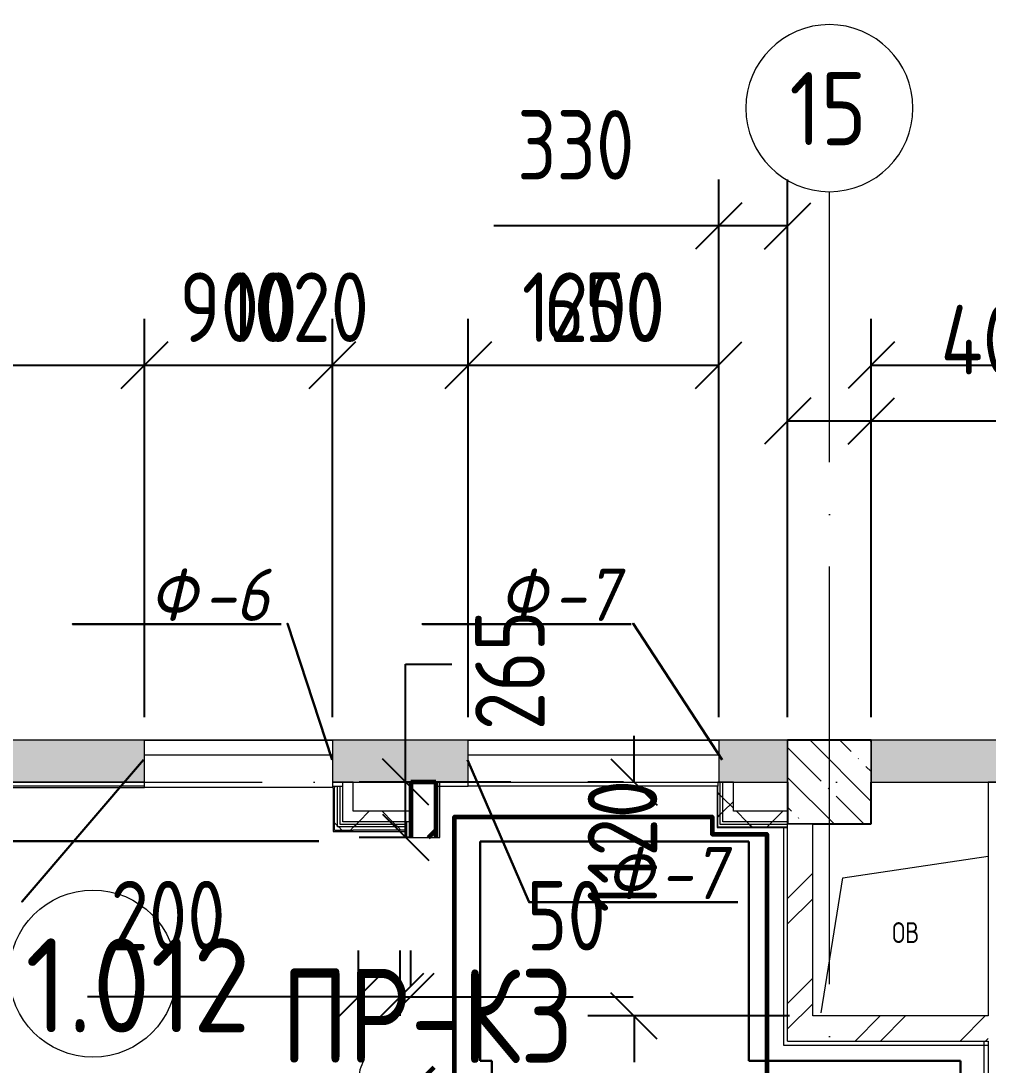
# Model space of a CAD drawing. Header units: millimetres. Extents: x -592259 to 288321, y -552984 to 293768.
# Drawn here: x 59678 to 64310, y 57020 to 62020 of the extents above; entities that cross this region are included whole.
import ezdxf

# ---------------------------------------------------------------- set-up
doc = ezdxf.new("R2010")
doc.units = ezdxf.units.MM
doc.linetypes.add('ADSK_Линия сетки', pattern=[2500, 2000, -250, 0, -250])
doc.layers.get('Defpoints').update_dxf_attribs({"color": 250})
for name, color, linetype, lineweight in [('0) кирпич', 30, 'Continuous', 60), ('2)Фархверки', 40, 'Continuous', 30), ('3) Перемычки готовы', 3, 'Continuous', 30), ('4) Штукатурка', 6, 'Continuous', 30), ('4.2) ЖБ', 6, 'Continuous', 30), ('4.5) Штук Гипсовая по ЖБ', 6, 'Continuous', 30), ('4.6) Швы', 6, 'Continuous', 30), ('6.1) Шпаклевка 5 вып.', 160, 'Continuous', 60), ('A-____-____-DIMS', 250, 'Continuous', 9), ('A-AREA-____-IDEN', 250, 'Continuous', 9), ('A-DETL-GENF-OTLN', 250, 'Continuous', 5), ('A-DOOR-____-MCUT', 250, 'Continuous', 5), ('A-DOOR-____-OTLN', 250, 'Continuous', 5), ('A-GLAZ-____-MCUT', 250, 'Continuous', 9), ('A-GLAZ-____-OTLN', 250, 'Continuous', 5), ('A-WALL-____-MCUT', 250, 'Continuous', 13), ('A-WALL-____-PATT', 250, 'Continuous', 13), ('A-WALL-FNSH-MCUT', 250, 'Continuous', 13), ('I-WALL-____-OTLN', 250, 'Continuous', 9), ('S-COLS-____-MCUT', 250, 'Continuous', 25), ('S-COLS-____-OTLN', 250, 'Continuous', 9), ('S-GRID-____-IDEN', 250, 'Continuous', 9), ('S-GRID-____-OTLN', 250, 'Continuous', 9)]:
    doc.layers.add(name, color=color, linetype=linetype, lineweight=lineweight)
doc.styles.add('GOST Common', font='', dxfattribs={"width": 0.9, "height": 350})
doc.styles.add('ISOCPEUR', font='isocpeur.ttf', dxfattribs={"width": 0.8, "height": 100})
doc.styles.add('ISOCPEUR_1', font='isocpeur.ttf', dxfattribs={"width": 0.9, "height": 250})
doc.styles.add('ISOCPEUR_I', font='isocpeui.ttf', dxfattribs={"width": 0.9, "height": 12.5})
doc.styles.add('ISOCPEUR_I_1', font='ГОСТ тип А.ttf', dxfattribs={"height": 2500})
doc.styles.get("Standard").update_dxf_attribs({"font": 'ГОСТ тип А.ttf'})
doc.styles.get('GOST Common').set_extended_font_data('GOST Common')
doc.dimstyles.new('А3', dxfattribs={"dimtxt": 333, "dimasz": 222, "dimexe": 222, "dimexo": 111, "dimgap": 111, "dimtad": 1, "dimtoh": 1, "dimdec": 0, "dimrnd": 0.0015, "dimzin": 0, "dimdsep": 46, "dimtxsty": 'Standard', "dimblk": 'OBLIQUE', "dimcen": 0, "dimclrd": 7, "dimclre": 7, "dimclrt": 7, "dimadec": 0, "dimazin": 0, "dimtfac": 1, "dimtdec": 0, "dimtofl": 0, "dimtmove": 0, "dimatfit": 3, "dimfxl": 1, "dimtolj": 1, "dimtzin": 0, "dimarcsym": 0})
pattern_1 = [(45, (0, 0), (-251.4472, 251.4472), []), (45, (0, 381), (-251.4472, 251.4472), [])]
pattern_2 = [(45, (0, 0), (-141.42136, 141.42136), []), (135, (0, 0), (-141.42136, -141.42136), [])]

# ---------------------------------------------------------------- blocks, each defined once
blk = doc.blocks.new('_Wn_-As_OpeningMEP_floor__Rectangular - _Wn_-As_OpeningMEP_floor__Rectangular-32466844-Кладочный план на отм_ 0_000_ Секция 1_')
at = {"layer": 'A-DETL-GENF-OTLN'}
for p, q in [((-296.3, 321.3), (400, 425)), ((-400, -325), (-296.3, 321.3))]:
    blk.add_line(p, q, dxfattribs=at)
blk = doc.blocks.new('Окно_СКБ_1Ст1 - 120_Окно_СКБ_1Ст_1200_ОКп13-37619678-Кладочный план на отм_ 0_000_ Секция 1_')
at = {"layer": 'A-GLAZ-____-MCUT'}
for p, q in [((-600, -125), (600, -125)), ((-600, -195), (600, -195))]:
    blk.add_line(p, q, dxfattribs=at)
at = {"layer": 'A-GLAZ-____-OTLN'}
for p, q in [((600, -125), (-600, -125)), ((-600, -195), (600, -195))]:
    blk.add_line(p, q, dxfattribs=at)
blk = doc.blocks.new('Окно_СКБ_1Ст1 - 120_Окно_СКБ_1Ст_900_ОК3л-V22-Кладочный план на отм_ 0_000_ Секция 1_')
at = {"layer": 'A-GLAZ-____-MCUT'}
for p, q in [((-450, -125), (450, -125)), ((-450, -195), (450, -195))]:
    blk.add_line(p, q, dxfattribs=at)
at = {"layer": 'A-GLAZ-____-OTLN'}
for p, q in [((450, -125), (-450, -125)), ((-450, -195), (450, -195))]:
    blk.add_line(p, q, dxfattribs=at)
blk = doc.blocks.new('АР_Люк - ЛРС_ВК_200х200_внутренний_RAL 9006-42718871-Кладочный план на отм_ 0_000_ Секция 1_')
at = {"layer": 'A-DOOR-____-OTLN'}
h = blk.add_hatch(dxfattribs=at)
h.set_pattern_fill('FP_29', color=256, style=0, pattern_type=2)
h.set_pattern_definition([(45, (125, 0), (-22.627, 22.627), [])])
h.paths.add_polyline_path([(225, -50), (225, 50), (25, 50), (25, -50)])
at = {"layer": 'A-DETL-GENF-OTLN', "lineweight": 9}
for p, q in [((225, 50), (25, 50)), ((25, 50), (25, -50)), ((225, -50), (225, 50)), ((25, -50), (225, -50))]:
    blk.add_line(p, q, dxfattribs=at)
at = {"layer": 'A-DOOR-____-MCUT'}
blk.add_arc((225, 50), 200, 150, 180, dxfattribs=at)
blk = doc.blocks.new('Ось сетки - Круг_Ø8 мм-39983606-Кладочный план на отм_ 0_000_ Секция 1_')
at = {"layer": 'S-GRID-____-IDEN'}
for start, end in [(360, 180), (180, 360)]:
    blk.add_arc((0, 0), 4, start, end, dxfattribs=at)
blk = doc.blocks.new('AAR_СКБ_Марка_Помещения - Номер-17325395-Кладочный план на отм_ 0_000_ Секция 1_')
at = {"layer": 'A-AREA-____-IDEN'}
blk.add_circle((0, 1.502), 4, dxfattribs=at)
blk = doc.blocks.new('_Oblique')
at = {"color": 0, "linetype": 'ByBlock', "lineweight": -2}
blk.add_line((-0.5, -0.5), (0.5, 0.5), dxfattribs=at)
blk = doc.blocks.new('DIMBLOCK182-Кладочный план на отм_ 0_000_ Секция 1_')
at = {"layer": 'A-____-____-DIMS', "color": 7, "lineweight": -2, "transparency": 16777216}
for p, q in [((63550, 56588), (64310, 56588)), ((63550, 56577), (63550, 56366)), ((64310, 56588), (65386.7, 56588)), ((64310, 56577), (64310, 56366))]:
    blk.add_line(p, q, dxfattribs=at)
at = {"layer": 'Defpoints', "color": 0, "transparency": 16777216}
for p in [(63550, 56688), (64310, 56688), (64310, 56588)]:
    blk.add_point(p, dxfattribs=at)
at = {"layer": 'A-____-____-DIMS', "color": 7, "lineweight": -2, "transparency": 16777216, "xscale": 222, "yscale": 222, "zscale": 222, "rotation": 180}
blk.add_blockref('_Oblique', (63550, 56588), dxfattribs=at)
at = {"layer": 'A-____-____-DIMS', "color": 7, "lineweight": -2, "transparency": 16777216, "xscale": 222, "yscale": 222, "zscale": 222}
blk.add_blockref('_Oblique', (64310, 56588), dxfattribs=at)
at = {"layer": 'A-____-____-DIMS', "color": 7, "transparency": 16777216, "insert": (64959.4, 56865.5), "char_height": 333, "width": 1.862, "attachment_point": 5}
blk.add_mtext('\\A1;760', dxfattribs=at)
blk = doc.blocks.new('DIMBLOCK185-Кладочный план на отм_ 0_000_ Секция 1_')
at = {"layer": 'A-____-____-DIMS', "color": 7, "lineweight": -2, "transparency": 16777216}
for p, q in [((62614.5, 58375), (62614.5, 58597)), ((62563.6, 58375), (62392.5, 58375)), ((63359, 57255), (62392.5, 57255)), ((62614.5, 57255), (62614.5, 57033))]:
    blk.add_line(p, q, dxfattribs=at)
at = {"layer": 'Defpoints', "color": 0, "transparency": 16777216}
for p in [(62614.5, 58375), (62674.6, 58375), (63470, 57255)]:
    blk.add_point(p, dxfattribs=at)
at = {"layer": 'A-____-____-DIMS', "color": 7, "lineweight": -2, "transparency": 16777216, "xscale": 222, "yscale": 222, "zscale": 222}
for p, rotation in [((62614.5, 58375), 270), ((62614.5, 57255), 90)]:
    blk.add_blockref('_Oblique', p, dxfattribs=dict(at, rotation=rotation))
at = {"layer": 'A-____-____-DIMS', "color": 7, "transparency": 16777216, "insert": (62392.5, 57749.8), "char_height": 333, "width": 2.114, "attachment_point": 1, "rotation": 90, "line_spacing_factor": 1.022761}
blk.add_mtext('\\A1;1120', dxfattribs=at)
blk = doc.blocks.new('DIMBLOCK190-Кладочный план на отм_ 0_000_ Секция 1_')
at = {"layer": 'A-____-____-DIMS', "color": 7, "lineweight": -2, "transparency": 16777216}
for p, q in [((61520.5, 58375), (61520.5, 58939.9)), ((61520.5, 58939.9), (61742.5, 58939.9)), ((62024.5, 58375), (61298.5, 58375)), ((61520.5, 58110), (61520.5, 58375)), ((61554, 58110), (61298.5, 58110))]:
    blk.add_line(p, q, dxfattribs=at)
at = {"layer": 'Defpoints', "color": 0, "transparency": 16777216}
for p in [(61520.5, 58375), (62135.5, 58375), (61665, 58110)]:
    blk.add_point(p, dxfattribs=at)
at = {"layer": 'A-____-____-DIMS', "color": 7, "lineweight": -2, "transparency": 16777216, "xscale": 222, "yscale": 222, "zscale": 222}
for p, rotation in [((61520.5, 58375), 90), ((61520.5, 58110), 270)]:
    blk.add_blockref('_Oblique', p, dxfattribs=dict(at, rotation=rotation))
at = {"layer": 'A-____-____-DIMS', "color": 7, "transparency": 16777216, "insert": (61853.5, 58623.5), "char_height": 333, "width": 1.862, "attachment_point": 1, "rotation": 90, "line_spacing_factor": 1.022761}
blk.add_mtext('\\A1;265', dxfattribs=at)
blk = doc.blocks.new('DIMBLOCK378-Кладочный план на отм_ 0_000_ Секция 1_')
at = {"layer": 'A-____-____-DIMS', "color": 7, "lineweight": -2, "transparency": 16777216}
for p, q in [((59250, 58686), (59250, 60593.3)), ((60270, 58686), (60270, 60593.3)), ((59250, 60371.3), (60270, 60371.3)), ((60270, 60371.3), (61513.2, 60371.3))]:
    blk.add_line(p, q, dxfattribs=at)
at = {"layer": 'Defpoints', "color": 0, "transparency": 16777216}
for p in [(60270, 60371.3), (59250, 58575), (60270, 58575)]:
    blk.add_point(p, dxfattribs=at)
at = {"layer": 'A-____-____-DIMS', "color": 7, "lineweight": -2, "transparency": 16777216, "xscale": 222, "yscale": 222, "zscale": 222, "rotation": 180}
blk.add_blockref('_Oblique', (59250, 60371.3), dxfattribs=at)
at = {"layer": 'A-____-____-DIMS', "color": 7, "lineweight": -2, "transparency": 16777216, "xscale": 222, "yscale": 222, "zscale": 222}
blk.add_blockref('_Oblique', (60270, 60371.3), dxfattribs=at)
at = {"layer": 'A-____-____-DIMS', "color": 7, "transparency": 16777216, "insert": (61002.6, 60648.8), "char_height": 333, "width": 2.299, "attachment_point": 5}
blk.add_mtext('\\A1;1020', dxfattribs=at)
blk = doc.blocks.new('DIMBLOCK379-Кладочный план на отм_ 0_000_ Секция 1_')
at = {"layer": 'A-____-____-DIMS', "color": 7, "lineweight": -2, "transparency": 16777216}
for p, q in [((60270, 58686), (60270, 60593.3)), ((61170, 58686), (61170, 60593.3)), ((60270, 60371.3), (61170, 60371.3))]:
    blk.add_line(p, q, dxfattribs=at)
at = {"layer": 'Defpoints', "color": 0, "transparency": 16777216}
for p in [(61170, 60371.3), (60270, 58575), (61170, 58575)]:
    blk.add_point(p, dxfattribs=at)
at = {"layer": 'A-____-____-DIMS', "color": 7, "lineweight": -2, "transparency": 16777216, "xscale": 222, "yscale": 222, "zscale": 222, "rotation": 180}
blk.add_blockref('_Oblique', (60270, 60371.3), dxfattribs=at)
at = {"layer": 'A-____-____-DIMS', "color": 7, "lineweight": -2, "transparency": 16777216, "xscale": 222, "yscale": 222, "zscale": 222}
blk.add_blockref('_Oblique', (61170, 60371.3), dxfattribs=at)
at = {"layer": 'A-____-____-DIMS', "color": 7, "transparency": 16777216, "insert": (60720, 60648.8), "char_height": 333, "width": 1.862, "attachment_point": 5}
blk.add_mtext('\\A1;900', dxfattribs=at)
blk = doc.blocks.new('DIMBLOCK380-Кладочный план на отм_ 0_000_ Секция 1_')
at = {"layer": 'A-____-____-DIMS', "color": 7, "lineweight": -2, "transparency": 16777216}
for p, q in [((61170, 58686), (61170, 60593.3)), ((61820.2, 58686), (61820.2, 60593.3)), ((61170, 60371.3), (61820.2, 60371.3)), ((61820.2, 60371.3), (62896.9, 60371.3))]:
    blk.add_line(p, q, dxfattribs=at)
at = {"layer": 'Defpoints', "color": 0, "transparency": 16777216}
for p in [(61820.2, 60371.3), (61170, 58575), (61820.2, 58575)]:
    blk.add_point(p, dxfattribs=at)
at = {"layer": 'A-____-____-DIMS', "color": 7, "lineweight": -2, "transparency": 16777216, "xscale": 222, "yscale": 222, "zscale": 222, "rotation": 180}
blk.add_blockref('_Oblique', (61170, 60371.3), dxfattribs=at)
at = {"layer": 'A-____-____-DIMS', "color": 7, "lineweight": -2, "transparency": 16777216, "xscale": 222, "yscale": 222, "zscale": 222}
blk.add_blockref('_Oblique', (61820.2, 60371.3), dxfattribs=at)
at = {"layer": 'A-____-____-DIMS', "color": 7, "transparency": 16777216, "insert": (62469.6, 60648.8), "char_height": 333, "width": 1.862, "attachment_point": 5}
blk.add_mtext('\\A1;650', dxfattribs=at)
blk = doc.blocks.new('DIMBLOCK381-Кладочный план на отм_ 0_000_ Секция 1_')
at = {"layer": 'A-____-____-DIMS', "color": 7, "lineweight": -2, "transparency": 16777216}
for p, q in [((61820.2, 58686), (61820.2, 60593.3)), ((63020.2, 58686), (63020.2, 60593.3)), ((61820.2, 60371.3), (63020.2, 60371.3))]:
    blk.add_line(p, q, dxfattribs=at)
at = {"layer": 'Defpoints', "color": 0, "transparency": 16777216}
for p in [(63020.2, 60371.3), (61820.2, 58575), (63020.2, 58575)]:
    blk.add_point(p, dxfattribs=at)
at = {"layer": 'A-____-____-DIMS', "color": 7, "lineweight": -2, "transparency": 16777216, "xscale": 222, "yscale": 222, "zscale": 222, "rotation": 180}
blk.add_blockref('_Oblique', (61820.2, 60371.3), dxfattribs=at)
at = {"layer": 'A-____-____-DIMS', "color": 7, "lineweight": -2, "transparency": 16777216, "xscale": 222, "yscale": 222, "zscale": 222}
blk.add_blockref('_Oblique', (63020.2, 60371.3), dxfattribs=at)
at = {"layer": 'A-____-____-DIMS', "color": 7, "transparency": 16777216, "insert": (62420.2, 60648.8), "char_height": 333, "width": 2.299, "attachment_point": 5}
blk.add_mtext('\\A1;1200', dxfattribs=at)
blk = doc.blocks.new('DIMBLOCK382-Кладочный план на отм_ 0_000_ Секция 1_')
at = {"layer": 'A-____-____-DIMS', "color": 7, "lineweight": -2, "transparency": 16777216}
for p, q in [((63020.2, 58686), (63020.2, 61259.8)), ((63350, 58686), (63350, 61259.8)), ((63020.2, 61037.8), (61943.5, 61037.8)), ((63350, 61037.8), (63020.2, 61037.8))]:
    blk.add_line(p, q, dxfattribs=at)
at = {"layer": 'Defpoints', "color": 0, "transparency": 16777216}
for p in [(63350, 61037.8), (63020.2, 58575), (63350, 58575)]:
    blk.add_point(p, dxfattribs=at)
at = {"layer": 'A-____-____-DIMS', "color": 7, "lineweight": -2, "transparency": 16777216, "xscale": 222, "yscale": 222, "zscale": 222, "rotation": 180}
blk.add_blockref('_Oblique', (63020.2, 61037.8), dxfattribs=at)
at = {"layer": 'A-____-____-DIMS', "color": 7, "lineweight": -2, "transparency": 16777216, "xscale": 222, "yscale": 222, "zscale": 222}
blk.add_blockref('_Oblique', (63350, 61037.8), dxfattribs=at)
at = {"layer": 'A-____-____-DIMS', "color": 7, "transparency": 16777216, "insert": (62054.5, 61592.8), "char_height": 333, "width": 1.862, "attachment_point": 1, "line_spacing_factor": 1.022761}
blk.add_mtext('\\A1;330', dxfattribs=at)
blk = doc.blocks.new('DIMBLOCK383-Кладочный план на отм_ 0_000_ Секция 1_')
at = {"layer": 'A-____-____-DIMS', "color": 7, "lineweight": -2, "transparency": 16777216}
for p, q in [((63350, 58686), (63350, 60326.6)), ((63750, 58686), (63750, 60326.6)), ((63350, 60104.6), (63750, 60104.6)), ((63750, 60104.6), (64860, 60104.6))]:
    blk.add_line(p, q, dxfattribs=at)
at = {"layer": 'Defpoints', "color": 0, "transparency": 16777216}
for p in [(63750, 60104.6), (63350, 58575), (63750, 58575)]:
    blk.add_point(p, dxfattribs=at)
at = {"layer": 'A-____-____-DIMS', "color": 7, "lineweight": -2, "transparency": 16777216, "xscale": 222, "yscale": 222, "zscale": 222, "rotation": 180}
blk.add_blockref('_Oblique', (63350, 60104.6), dxfattribs=at)
at = {"layer": 'A-____-____-DIMS', "color": 7, "lineweight": -2, "transparency": 16777216, "xscale": 222, "yscale": 222, "zscale": 222}
blk.add_blockref('_Oblique', (63750, 60104.6), dxfattribs=at)
at = {"layer": 'A-____-____-DIMS', "color": 7, "transparency": 16777216, "insert": (64083, 60659.6), "char_height": 333, "width": 1.946, "attachment_point": 1, "line_spacing_factor": 1.022761}
blk.add_mtext('\\A1;400', dxfattribs=at)
blk = doc.blocks.new('DIMBLOCK384-Кладочный план на отм_ 0_000_ Секция 1_')
at = {"layer": 'A-____-____-DIMS', "color": 7, "lineweight": -2, "transparency": 16777216}
for p, q in [((63750, 58686), (63750, 60593.3)), ((69050, 58686), (69050, 60593.3)), ((63750, 60371.3), (69050, 60371.3))]:
    blk.add_line(p, q, dxfattribs=at)
at = {"layer": 'Defpoints', "color": 0, "transparency": 16777216}
for p in [(69050, 60371.3), (63750, 58575), (69050, 58575)]:
    blk.add_point(p, dxfattribs=at)
at = {"layer": 'A-____-____-DIMS', "color": 7, "lineweight": -2, "transparency": 16777216, "xscale": 222, "yscale": 222, "zscale": 222, "rotation": 180}
blk.add_blockref('_Oblique', (63750, 60371.3), dxfattribs=at)
at = {"layer": 'A-____-____-DIMS', "color": 7, "lineweight": -2, "transparency": 16777216, "xscale": 222, "yscale": 222, "zscale": 222}
blk.add_blockref('_Oblique', (69050, 60371.3), dxfattribs=at)
at = {"layer": 'A-____-____-DIMS', "color": 7, "transparency": 16777216, "insert": (66400, 60648.8), "char_height": 333, "width": 2.483, "attachment_point": 5}
blk.add_mtext('\\A1;5300', dxfattribs=at)
blk = doc.blocks.new('DIMBLOCK431-Кладочный план на отм_ 0_000_ Секция 1_')
at = {"layer": 'A-____-____-DIMS', "color": 7, "lineweight": -2, "transparency": 16777216}
for p, q in [((61295, 57256), (61295, 57568.8)), ((61495, 57256), (61495, 57568.8)), ((61295, 57346.8), (59996.3, 57346.8)), ((61495, 57346.8), (61717, 57346.8))]:
    blk.add_line(p, q, dxfattribs=at)
at = {"layer": 'Defpoints', "color": 0, "transparency": 16777216}
for p in [(61495, 57346.8), (61295, 57145), (61495, 57145)]:
    blk.add_point(p, dxfattribs=at)
at = {"layer": 'A-____-____-DIMS', "color": 7, "lineweight": -2, "transparency": 16777216, "xscale": 222, "yscale": 222, "zscale": 222}
blk.add_blockref('_Oblique', (61295, 57346.8), dxfattribs=at)
at = {"layer": 'A-____-____-DIMS', "color": 7, "lineweight": -2, "transparency": 16777216, "xscale": 222, "yscale": 222, "zscale": 222, "rotation": 180}
blk.add_blockref('_Oblique', (61495, 57346.8), dxfattribs=at)
at = {"layer": 'A-____-____-DIMS', "color": 7, "transparency": 16777216, "insert": (60107.3, 57901.8), "char_height": 333, "width": 1.862, "attachment_point": 1, "line_spacing_factor": 1.022761}
blk.add_mtext('\\A1;200', dxfattribs=at)
blk = doc.blocks.new('DIMBLOCK432-Кладочный план на отм_ 0_000_ Секция 1_')
at = {"layer": 'A-____-____-DIMS', "color": 7, "lineweight": -2, "transparency": 16777216}
for p, q in [((61495, 57256), (61495, 57568.8)), ((61545, 57397.7), (61545, 57568.8)), ((61495, 57346.8), (61273, 57346.8)), ((61545, 57346.8), (62610.6, 57346.8))]:
    blk.add_line(p, q, dxfattribs=at)
at = {"layer": 'Defpoints', "color": 0, "transparency": 16777216}
for p in [(61545, 57346.8), (61545, 57286.7), (61495, 57145)]:
    blk.add_point(p, dxfattribs=at)
at = {"layer": 'A-____-____-DIMS', "color": 7, "lineweight": -2, "transparency": 16777216, "xscale": 222, "yscale": 222, "zscale": 222}
blk.add_blockref('_Oblique', (61495, 57346.8), dxfattribs=at)
at = {"layer": 'A-____-____-DIMS', "color": 7, "lineweight": -2, "transparency": 16777216, "xscale": 222, "yscale": 222, "zscale": 222, "rotation": 180}
blk.add_blockref('_Oblique', (61545, 57346.8), dxfattribs=at)
at = {"layer": 'A-____-____-DIMS', "color": 7, "transparency": 16777216, "insert": (62100, 57901.8), "char_height": 333, "width": 1.242, "attachment_point": 1, "line_spacing_factor": 1.022761}
blk.add_mtext('\\A1;50', dxfattribs=at)

msp = doc.modelspace()

# ---------------------------------------------------------------- hatches: boundary and pattern name
at = {"layer": '0) кирпич'}
h = msp.add_hatch(dxfattribs=at)
h.set_pattern_fill('FP_2', color=256, style=0, pattern_type=2)
h.set_pattern_definition(pattern_1)
h.paths.add_polyline_path([(61665, 54795.0006), (61665, 57010), (61545, 57010), (61545, 54795.0006)])
h.paths.add_polyline_path([(61545, 58110), (61665, 58110), (61665, 58375.0118), (61545, 58375.012), (61545, 58145.0006)])
at = {"layer": 'A-WALL-____-PATT', "lineweight": 15}
h = msp.add_hatch(dxfattribs=at)
h.set_pattern_fill('FP_9', color=256, style=0, pattern_type=2)
h.set_pattern_definition([(50, (0, 0), (364.3679, -31.8783), [38.1, -419.1]), (355, (0, 0), (-70.4859, 382.1133), [30.48, -335.28]), (100.451, (30.36, -2.66), (293.885, 350.2334), [32.38, -356.18]), (46.184, (0, 101.6), (542.1585, -84.0858), [57.15, -628.65]), (96.636, (45.2, 94.6), (474.805, 494.8554), [48.57, -534.27]), (351.184, (0, 101.6), (474.8102, 494.85), [45.72, -502.92]), (21, (50.8, 76.2), (303.2285, -204.5305), [38.1, -419.1]), (326, (50.8, 76.2), (123.6039, 368.376), [30.48, -335.28]), (71.451, (76.07, 59.16), (426.8341, 163.8427), [32.38, -356.18]), (37.5, (0, 0), (6.17665, 169.11015), [16.764, -314.452, 16.764, -323.596, -336.55]), (37.5, (0, 0), (6.17665, 169.11015), [-671.576, 16.764, -319.786]), (7.5, (0, 0), (133.63888, 200.3615), [16.764, -177.292, 16.764, -306.832, -128.27]), (7.5, (0, 0), (133.63888, 200.3615), [-517.652, 16.764, -111.506]), (327.5, (-113.28, 0), (271.18182, -11.45836), [16.764, -110.236, 16.764, -379.476, -525.78]), (327.5, (-113.28, 0), (271.18182, -11.45836), [-523.24, 16.764, -509.016]), (317.5, (-164.08, 0), (296.2585, 50.85285), [16.764, -148.336, 16.764, -246.38, -373.38]), (317.5, (-164.08, 0), (296.2585, 50.85285), [-428.244, 16.764, -356.616])])
h.paths.add_polyline_path([(69050, 58375), (69050, 58575), (63749.9781, 58575.0085), (63749.9781, 58375.0085), (67102.2057, 58375.0031)])
h.paths.add_polyline_path([(63349.9781, 58375.0091), (63349.9781, 58575.0091), (63020.2294, 58575.0097), (63020.2294, 58375.0097), (63253.8734, 58375.0093)])
h.paths.add_polyline_path([(61820.2294, 58375.0116), (61820.2294, 58575.0116), (61170, 58575.0126), (61170, 58375.0126), (61685, 58375.0118)])
h.paths.add_polyline_path([(60270, 58375.014), (60270, 58575.014), (59249.9781, 58575.0157), (59249.9781, 58375.0157), (59405.5412, 58375.0154)])
h.paths.add_polyline_path([(58849.9781, 58375.0163), (58849.9781, 58575.0163), (54749.9781, 58575.0229), (54749.9781, 58375.0229), (58306.0176, 58375.0172)])
h.paths.add_polyline_path([(54349.9781, 58375.0235), (54349.9781, 58575.0235), (52850, 58575.0259), (52850, 58375.0259), (53907.9236, 58375.0242)])
h.paths.add_polyline_path([(51600, 58375.0279), (51600, 58575.0279), (50950, 58575.0289), (50950, 58375.0289)])
h.paths.add_polyline_path([(49649.9781, 58375.031), (49649.9781, 58575.031), (48550, 58575.0328), (48550, 58375.0328), (49509.8296, 58375.0312)])
h.paths.add_polyline_path([(45349.9781, 58375.0379), (45349.9781, 58575.0379), (44200.229, 58575.0397), (44200.229, 58375.0397), (45111.7356, 58375.0383)])
h.paths.add_polyline_path([(41400.229, 58375.0442), (41400.229, 58575.0442), (41249.9781, 58575.0444), (41249.9781, 58375.0444), (41263.4033, 58375.0444)])
h.paths.add_polyline_path([(40849.9781, 58375.0451), (40849.9781, 58575.0451), (39850, 58575.0467), (39850, 58375.0467), (40713.6415, 58375.0453)])
h.paths.add_polyline_path([(38600, 58375.0487), (38600, 58575.0487), (37950, 58575.0497), (37950, 58375.0497), (38514.5945, 58375.0488)])
h.paths.add_polyline_path([(37050, 58375.0512), (37050, 58575.0512), (36349.9781, 58575.0523), (36349.9781, 58375.0523), (36865.3093, 58375.0515)])
h.paths.add_polyline_path([(35949.9781, 58375.0529), (35949.9781, 58575.0529), (35500, 58575.0536), (35500, 58375.0536), (35765.7858, 58375.0532)])
h.paths.add_polyline_path([(32700, 58375.0581), (32700, 58575.0581), (31725.0002, 58575.0597), (31724.9998, 58375.0597), (32655, 58375.0582)])
h = msp.add_hatch(dxfattribs=at)
h.set_pattern_fill('FP_28', color=42, style=0, pattern_type=2)
h.set_pattern_definition(pattern_2)
h.paths.add_polyline_path([(61219.7344, 58185.0006), (61269.7344, 58185.0006), (61269.7344, 58375), (61219.7344, 58375), (61219.7344, 58264.1097)])
h = msp.add_hatch(dxfattribs=at)
h.set_pattern_fill('FP_28', color=42, style=0, pattern_type=2)
h.set_pattern_definition(pattern_2)
h.paths.add_polyline_path([(63089.9491, 58185.0006), (63089.9491, 58375), (63039.9491, 58375), (63039.9491, 58185.0006)])
h = msp.add_hatch(dxfattribs=at)
h.set_pattern_fill('FP_28', color=256, style=0, pattern_type=2)
h.set_pattern_definition(pattern_2)
h.paths.add_polyline_path([(61269.7344, 58185.0006), (61545, 58185.0006), (61545, 58235.0006), (61269.7344, 58235.0006)])
h = msp.add_hatch(dxfattribs=at)
h.set_pattern_fill('FP_28', color=256, style=0, pattern_type=2)
h.set_pattern_definition(pattern_2)
h.paths.add_polyline_path([(63349.9781, 58185.0006), (63349.9781, 58235.0006), (63089.9491, 58235.0006), (63089.9491, 58185.0006), (63253.8734, 58185.0006)])
h = msp.add_hatch(dxfattribs=at)
h.set_pattern_fill('FP_2', color=256, style=0, pattern_type=2)
h.set_pattern_definition(pattern_1)
h.paths.add_polyline_path([(63349.9781, 57135.0006), (63469.9781, 57135.0006), (63469.9781, 58175.0006), (63349.9781, 58175.0006), (63349.9781, 57638.5131)])
h = msp.add_hatch(dxfattribs=at)
h.set_pattern_fill('FP_2', color=256, style=0, pattern_type=2)
h.set_pattern_definition(pattern_1)
h.paths.add_polyline_path([(64290, 57135.0006), (64310, 57135.0006), (64310, 57255.0006), (63469.9781, 57255.0006), (63469.9781, 57135.0006), (63803.6352, 57135.0006)])
at = {"layer": 'I-WALL-____-OTLN'}
h = msp.add_hatch(dxfattribs=at)
h.set_pattern_fill('FP_28', color=30, style=0, pattern_type=2)
h.set_pattern_definition(pattern_2)
h.paths.add_polyline_path([(61179.7344, 58145.0006), (61194.7344, 58145.0006), (61194.7344, 58355), (61179.7344, 58355), (61179.7344, 58264.1097)])
h = msp.add_hatch(dxfattribs=at)
h.set_pattern_fill('FP_28', color=256, style=0, pattern_type=2)
h.set_pattern_definition(pattern_2)
h.paths.add_polyline_path([(61194.7344, 58160.0006), (61207.2344, 58160.0006), (61207.2344, 58355), (61194.7344, 58355), (61194.7344, 58264.1097)])
h = msp.add_hatch(dxfattribs=at)
h.set_pattern_fill('FP_28', color=30, style=0, pattern_type=2)
h.set_pattern_definition(pattern_2)
h.paths.add_polyline_path([(63027.4491, 58160.0006), (63027.4491, 58375), (63014.9491, 58375), (63014.9491, 58160.0006)])
h = msp.add_hatch(dxfattribs=at)
h.set_pattern_fill('FP_28', color=30, style=0, pattern_type=2)
h.set_pattern_definition(pattern_2)
h.paths.add_polyline_path([(63027.4491, 58172.5006), (63039.9491, 58172.5006), (63039.9491, 58375), (63027.4491, 58375), (63027.4491, 58264.1097)])
h = msp.add_hatch(dxfattribs=at)
h.set_pattern_fill('FP_28', color=256, style=0, pattern_type=2)
h.set_pattern_definition(pattern_2)
h.paths.add_polyline_path([(61525, 58145.0006), (61525, 58160.0006), (61194.7344, 58160.0006), (61194.7344, 58145.0006), (61519, 58145.0006)])
h = msp.add_hatch(dxfattribs=at)
h.set_pattern_fill('FP_28', color=256, style=0, pattern_type=2)
h.set_pattern_definition(pattern_2)
h.paths.add_polyline_path([(61207.2344, 58160.0006), (61525, 58160.0006), (61525, 58172.5006), (61207.2344, 58172.5006)])
h = msp.add_hatch(dxfattribs=at)
h.set_pattern_fill('FP_28', color=256, style=0, pattern_type=2)
h.set_pattern_definition(pattern_2)
h.paths.add_polyline_path([(61219.7344, 58172.5006), (61525, 58172.5006), (61525, 58185.0006), (61219.7344, 58185.0006)])
h = msp.add_hatch(dxfattribs=at)
h.set_pattern_fill('FP_28', color=256, style=0, pattern_type=2)
h.set_pattern_definition(pattern_2)
h.paths.add_polyline_path([(63317.8438, 58160.0006), (63349.9781, 58160.0006), (63349.9781, 58172.5006), (63027.4491, 58172.5006), (63027.4491, 58160.0006), (63253.8734, 58160.0006)])
h = msp.add_hatch(dxfattribs=at)
h.set_pattern_fill('FP_28', color=256, style=0, pattern_type=2)
h.set_pattern_definition(pattern_2)
h.paths.add_polyline_path([(63349.9781, 58172.5006), (63349.9781, 58185.0006), (63039.9491, 58185.0006), (63039.9491, 58172.5006), (63317.8438, 58172.5006)])
at = {"layer": 'S-COLS-____-OTLN', "lineweight": 5}
h = msp.add_hatch(dxfattribs=at)
h.set_pattern_fill('FP_8', color=256, style=0, pattern_type=2)
h.set_pattern_definition([(135, (0, 0), (-142.5612, -142.5612), []), (135, (142.56, 0), (-142.5612, -142.5612), [252.016, -50.403, 3.353, -47.05])])
h.paths.add_polyline_path([(63469.9781, 58175.0006), (63749.9781, 58175.0006), (63749.9781, 58575.0006), (63349.9781, 58575.0006), (63349.9781, 58175.0006)])

# ---------------------------------------------------------------- linework, layer by layer
at = {"layer": '0) кирпич'}
for p, q in [((61545, 58375.012), (61545, 58145.0006)), ((61665, 58375.0118), (61545, 58375.012)), ((61665, 58375), (61665, 58110)), ((61545, 58145.0006), (61545, 58110))]:
    msp.add_line(p, q, dxfattribs=at)
at = {"layer": '2)Фархверки'}
for points in [[(60925.1978, 59131.4209), (59925.1978, 59131.4209)], [(61168.1025, 58481.1384), (60954.1318, 59134.0647)], [(62600.5299, 59131.4209), (61600.5299, 59131.4209)], [(63035.9438, 58481.1384), (62609.6703, 59134.0647)], [(60265.9438, 58481.1384), (59683.3734, 57802.2564)], [(61816.1733, 58481.1384), (62111.195, 57802.2564)], [(63111.195, 57799.1125), (62111.195, 57799.1125)]]:
    msp.add_lwpolyline(points, close=True, dxfattribs=at)
at = {"layer": '4) Штукатурка'}
for p, q in [((61877.9388, 57040.7077), (61877.9388, 58090.7103)), ((63163.5646, 58090.7103), (63163.5646, 57040.7077)), ((61933.6983, 57040.7077), (61877.9388, 57040.7077)), ((61933.6983, 54575.4482), (61933.6983, 57040.7077)), ((63163.5646, 57040.7077), (64178.5246, 57040.7077)), ((64178.5246, 57040.7077), (64178.5246, 54575.4482))]:
    msp.add_line(p, q, dxfattribs=at)
at = {"layer": '4.2) ЖБ'}
msp.add_line((55330.1796, 58091.3178), (61105.2848, 58091.3178), dxfattribs=at)
at = {"layer": '4.5) Штук Гипсовая по ЖБ'}
msp.add_line((61877.9388, 58090.7103), (63163.5646, 58090.7103), dxfattribs=at)
at = {"layer": '4.6) Швы'}
msp.add_lwpolyline([(63163.5646, 58090.7103), (61877.9388, 58090.7103)], dxfattribs=at)
at = {"layer": '6.1) Шпаклевка 5 вып.'}
msp.add_lwpolyline([(61755.2016, 54540.8287), (61755.2016, 58208.8443), (62987.7738, 58208.8443), (62987.7738, 58125.2374), (63250.2145, 58125.2374), (63250.2145, 56950.2575), (64071.255, 56950.2575), (64071.255, 54540.8287)], dxfattribs=at)
at = {"layer": 'A-WALL-____-MCUT', "lineweight": 15}
for p, q in [((60270, 58575.014), (59249.9781, 58575.0157)), ((60270, 58375.014), (60270, 58575.014)), ((61820.2294, 58575.0116), (61170, 58575.0126)), ((61170, 58575.0126), (61170, 58375.0126)), ((61820.2294, 58375.0116), (61820.2294, 58575.0116)), ((63349.9781, 58575.0091), (63020.2294, 58575.0097)), ((63020.2294, 58575.0097), (63020.2294, 58375.0097)), ((63349.9781, 58375.0091), (63349.9781, 58575.0091)), ((69050, 58575), (63749.9781, 58575.0085)), ((63749.9781, 58575.0085), (63749.9781, 58375.0085)), ((60270, 58375), (59269.9781, 58375)), ((60270, 58355), (59269.9781, 58355)), ((59275.9781, 58375.0156), (60270, 58375.014)), ((60270, 58355), (60270, 58375)), ((60270, 58349), (60270, 58355)), ((61170, 58375.0126), (61179.7344, 58375.0126)), ((61219.7344, 58375), (61170, 58375)), ((61170, 58375), (61170, 58355)), ((61170, 58355), (61170, 58349)), ((61170, 58355), (61194.7344, 58355)), ((61179.7344, 58375.0126), (61545, 58375.012)), ((61179.7344, 58355), (61179.7344, 58349)), ((61194.7344, 58160.0006), (61194.7344, 58355)), ((61194.7344, 58355), (61219.7344, 58355)), ((61207.2344, 58172.5006), (61207.2344, 58355)), ((61269.7344, 58375), (61219.7344, 58375)), ((61219.7344, 58355), (61219.7344, 58375)), ((61219.7344, 58185.0006), (61219.7344, 58355)), ((61269.7344, 58235.0006), (61269.7344, 58375)), ((61665, 58375.0118), (61820.2294, 58375.0116)), ((61820.2294, 58375), (61665, 58375)), ((63011.9491, 58355), (63011.9491, 58157.0006)), ((63014.9491, 58355), (63011.9491, 58355)), ((63014.9491, 58160.0006), (63014.9491, 58355)), ((63020.2294, 58375.0097), (63349.9781, 58375.0091)), ((63027.4491, 58172.5006), (63027.4491, 58375)), ((63089.9491, 58375), (63039.9491, 58375)), ((63039.9491, 58185.0006), (63039.9491, 58375)), ((63089.9491, 58235.0006), (63089.9491, 58375)), ((63749.9781, 58375.0085), (64310, 58375.0076)), ((64310, 58375.0076), (64310, 57255.0006)), ((64430, 58375.0074), (64310, 58375.0076)), ((59275.9781, 58349), (60270, 58349)), ((61170, 58349), (61173.7344, 58349)), ((61173.7344, 58349), (61173.7344, 58139.0006)), ((61179.7344, 58145.0006), (61179.7344, 58349)), ((61545, 58235.0006), (61269.7344, 58235.0006)), ((63349.9781, 58235.0006), (63089.9491, 58235.0006)), ((63349.9781, 58185.0006), (63349.9781, 58235.0006)), ((61525, 58160.0006), (61194.7344, 58160.0006)), ((61525, 58172.5006), (61207.2344, 58172.5006)), ((61525, 58185.0006), (61219.7344, 58185.0006)), ((61545, 58185.0006), (61525, 58185.0006)), ((61525, 58185.0006), (61525, 58160.0006)), ((61525, 58160.0006), (61525, 58110)), ((63011.9491, 58157.0006), (63349.9781, 58157.0006)), ((63014.9491, 58160.0006), (63349.9781, 58160.0006)), ((63349.9781, 58172.5006), (63027.4491, 58172.5006)), ((63349.9781, 58185.0006), (63039.9491, 58185.0006)), ((63469.9781, 58175.0006), (63349.9781, 58175.0006)), ((63349.9781, 57135.0006), (63349.9781, 58175.0006)), ((63469.9781, 57255.0006), (63469.9781, 58175.0006)), ((61173.7344, 58139.0006), (61519, 58139.0006)), ((61179.7344, 58145.0006), (61269.7344, 58145.0006)), ((61519, 58145.0006), (61269.7344, 58145.0006)), ((61519, 58145.0006), (61525, 58145.0006)), ((61519, 58139.0006), (61519, 58110)), ((61519, 58110), (61525, 58110)), ((61525, 58110), (61665, 58110)), ((64310, 57255.0006), (63469.9781, 57255.0006)), ((63349.9781, 57135.0006), (64310, 57135.0006)), ((64310, 57135.0006), (64310, 54675.0006))]:
    msp.add_line(p, q, dxfattribs=at)
at = {"layer": 'A-WALL-FNSH-MCUT', "lineweight": 15}
for p, q in [((61665, 58355), (61820.2294, 58355)), ((61685, 58110), (61685, 58375.0118)), ((61820.2294, 58355), (61820.2294, 58375)), ((63014.9491, 58375), (63014.9491, 58355)), ((63039.9491, 58375), (63014.9491, 58375)), ((63329.9781, 58157.0006), (63329.9781, 57115.0006)), ((63349.9781, 58175.0006), (63349.9781, 58185.0006)), ((61665, 58110), (61685, 58110)), ((63329.9781, 57115.0006), (64310, 57115.0006)), ((64290, 57135.0006), (64290, 54655.0006))]:
    msp.add_line(p, q, dxfattribs=at)
at = {"layer": 'I-WALL-____-OTLN', "lineweight": 15}
for p, q in [((60270, 58575.014), (61170, 58575.0126)), ((61820.2294, 58575.0116), (63020.2294, 58575.0097)), ((63011.9491, 58355), (61820.2294, 58355)), ((61169.7344, 58349), (60270, 58349))]:
    msp.add_line(p, q, dxfattribs=at)
at = {"layer": 'S-COLS-____-MCUT'}
for p, q in [((63749.9781, 58575.0006), (63349.9781, 58575.0006)), ((63349.9781, 58375.0091), (63349.9781, 58175.0006)), ((63749.9781, 58175.0006), (63749.9781, 58375.0085)), ((63469.9781, 58175.0006), (63749.9781, 58175.0006))]:
    msp.add_line(p, q, dxfattribs=at)
at = {"layer": 'S-COLS-____-OTLN'}
for p, q in [((63349.9781, 58575.0006), (63349.9781, 58375.0091)), ((63749.9781, 58375.0085), (63749.9781, 58575.0006)), ((63349.9781, 58175.0006), (63469.9781, 58175.0006))]:
    msp.add_line(p, q, dxfattribs=at)
at = {"layer": 'S-GRID-____-OTLN', "linetype": 'ADSK_Линия сетки'}
for p, q in [((63550, 39906.0281), (63550, 61202.0051)), ((-3669.3683, 58375.0006), (72376.0288, 58375.0006))]:
    msp.add_line(p, q, dxfattribs=at)

# ---------------------------------------------------------------- block references
at = {"layer": 'A-AREA-____-IDEN', "xscale": 99.99999999999993, "yscale": 99.99999999999993, "zscale": 99.99999999999993}
msp.add_blockref('AAR_СКБ_Марка_Помещения - Номер-17325395-Кладочный план на отм_ 0_000_ Секция 1_', (60022.916, 57307.5651), dxfattribs=at)
at = {"layer": 'A-DOOR-____-OTLN'}
msp.add_blockref('АР_Люк - ЛРС_ВК_200х200_внутренний_RAL 9006-42718871-Кладочный план на отм_ 0_000_ Секция 1_', (61270, 56895.0006), dxfattribs=at)
at = {"layer": 'A-GLAZ-____-OTLN'}
for name, p in [('Окно_СКБ_1Ст1 - 120_Окно_СКБ_1Ст_900_ОК3л-V22-Кладочный план на отм_ 0_000_ Секция 1_', (60720, 58700)), ('Окно_СКБ_1Ст1 - 120_Окно_СКБ_1Ст_1200_ОКп13-37619678-Кладочный план на отм_ 0_000_ Секция 1_', (62420.2294, 58700)), ('_Wn_-As_OpeningMEP_floor__Rectangular - _Wn_-As_OpeningMEP_floor__Rectangular-32466844-Кладочный план на отм_ 0_000_ Секция 1_', (63909.9841, 57595.0024))]:
    msp.add_blockref(name, p, dxfattribs=at)
at = {"layer": 'S-GRID-____-IDEN', "xscale": 99.99999999999993, "yscale": 99.99999999999993, "zscale": 99.99999999999993}
msp.add_blockref('Ось сетки - Круг_Ø8 мм-39983606-Кладочный план на отм_ 0_000_ Секция 1_', (63550, 61602.0051), dxfattribs=at)

# ---------------------------------------------------------------- texts
at = {"layer": '2)Фархверки', "attachment_point": 1}
for s, insert, char_height, width, style in [('\\fISOCPEUR|b0|i1|c204|p34|;Ф', (60292.096, 59396.5564), 250, 312.658125, 'ISOCPEUR_I'), ('\\fISOCPEUR|b0|i1|c204|p34|;Ф', (60292.096, 59396.5564), 250, 312.658125, 'ISOCPEUR_I'), ('-6', (60550.0648, 59396.5564), 250, 448.945, 'ISOCPEUR_I'), ('-6', (60550.0648, 59396.5564), 250, 448.945, 'ISOCPEUR_I'), ('\\fISOCPEUR|b0|i1|c204|p34|;Ф', (61967.4282, 59396.5564), 250, 312.658125, 'ISOCPEUR_I'), ('\\fISOCPEUR|b0|i1|c204|p34|;Ф', (61967.4282, 59396.5564), 250, 312.658125, 'ISOCPEUR_I'), ('-7', (62225.3969, 59396.5564), 250, 448.945, 'ISOCPEUR_I'), ('-7', (62225.3969, 59396.5564), 250, 448.945, 'ISOCPEUR_I'), ('\\fISOCPEUR|b0|i1|c204|p34|;Ф', (62478.0933, 58064.248), 250, 312.658125, 'ISOCPEUR_I'), ('\\fISOCPEUR|b0|i1|c204|p34|;Ф', (62478.0933, 58064.248), 250, 312.658125, 'ISOCPEUR_I'), ('-7', (62736.062, 58064.248), 250, 448.945, 'ISOCPEUR_I'), ('-7', (62736.062, 58064.248), 250, 448.945, 'ISOCPEUR_I'), ('ОВ', (63850.0051, 57703.9579), 100, 160.3375, 'ISOCPEUR')]:
    msp.add_mtext(s, dxfattribs=dict(at, insert=insert, char_height=char_height, width=width, style=style))
at = {"layer": '3) Перемычки готовы', "insert": (60925.3937, 57480.2949), "char_height": 450, "width": 333.502, "attachment_point": 1, "style": 'ISOCPEUR_I_1'}
msp.add_mtext('ПР-К3', dxfattribs=at)
at = {"layer": 'A-AREA-____-IDEN', "insert": (59698.9419, 57626.2956), "char_height": 450, "width": 743.164312, "attachment_point": 1, "style": 'ISOCPEUR_1'}
msp.add_mtext('1.012', dxfattribs=at)
at = {"layer": 'S-GRID-____-IDEN', "color": 18, "true_color": 0x000000, "insert": (63358.8193, 61774.5385), "char_height": 350, "width": 461.772, "attachment_point": 1, "style": 'GOST Common'}
msp.add_mtext('15', dxfattribs=at)

# ---------------------------------------------------------------- dimensions: what is measured, and where the dimension line sits
at = {"layer": 'A-____-____-DIMS'}
for base, p1, p2, picture, middle in [((63349.9781, 61037.8105), (63020.2294, 58575.0097), (63349.9781, 58575.0006), 'DIMBLOCK382-Кладочный план на отм_ 0_000_ Секция 1_', (62370.8794, 61037.8105)), ((63749.9781, 60104.5766), (63349.9781, 58575.0006), (63749.9781, 58575.0006), 'DIMBLOCK383-Кладочный план на отм_ 0_000_ Секция 1_', (64415.9781, 60104.5766)), ((61495, 57346.7605), (61295, 57145.0006), (61495, 57145.0006), 'DIMBLOCK431-Кладочный план на отм_ 0_000_ Секция 1_', (60423.65, 57346.7605)), ((61545, 57346.7605), (61495, 57145.0006), (61545, 57286.685), 'DIMBLOCK432-Кладочный план на отм_ 0_000_ Секция 1_', (62299.8, 57346.7605))]:
    dim = msp.add_linear_dim(base=base, p1=p1, p2=p2, dimstyle='А3', dxfattribs=at)
    dim.commit()
    dim.dimension.update_dxf_attribs({"geometry": picture, "text_midpoint": middle, "dimtype": 160})
for base, p1, p2, picture, middle in [((60270, 60371.2672), (59249.9781, 58575.0006), (60270, 58575.014), 'DIMBLOCK378-Кладочный план на отм_ 0_000_ Секция 1_', (61002.6, 60648.7672)), ((61170, 60371.2672), (60270, 58575.014), (61170, 58575.0126), 'DIMBLOCK379-Кладочный план на отм_ 0_000_ Секция 1_', (60720, 60648.7672)), ((61820.2294, 60371.2672), (61170, 58575.0126), (61820.2294, 58575.0116), 'DIMBLOCK380-Кладочный план на отм_ 0_000_ Секция 1_', (62469.5794, 60648.7672)), ((63020.2294, 60371.2672), (61820.2294, 58575.0116), (63020.2294, 58575.0097), 'DIMBLOCK381-Кладочный план на отм_ 0_000_ Секция 1_', (62420.2294, 60648.7672)), ((69050, 60371.2672), (63749.9781, 58575.0006), (69050, 58575), 'DIMBLOCK384-Кладочный план на отм_ 0_000_ Секция 1_', (66399.989, 60648.7672)), ((64310, 56587.9709), (63550, 56687.9558), (64310, 56687.9558), 'DIMBLOCK182-Кладочный план на отм_ 0_000_ Секция 1_', (64959.35, 56865.4709))]:
    dim = msp.add_linear_dim(base=base, p1=p1, p2=p2, dimstyle='А3', dxfattribs=at)
    dim.commit()
    dim.dimension.update_dxf_attribs({"geometry": picture, "text_midpoint": middle})
for base, p1, p2, picture, middle in [((61520.4565, 58375.0109), (61665, 58110), (62135.5354, 58375.0109), 'DIMBLOCK190-Кладочный план на отм_ 0_000_ Секция 1_', (62075.4565, 58939.8558)), ((62614.4975, 58375.01), (63469.9781, 57255.0006), (62674.5733, 58375.01), 'DIMBLOCK185-Кладочный план на отм_ 0_000_ Секция 1_', (62614.4975, 58116.1492))]:
    dim = msp.add_linear_dim(base=base, p1=p1, p2=p2, angle=90, dimstyle='А3', dxfattribs=at)
    dim.commit()
    dim.dimension.update_dxf_attribs({"geometry": picture, "text_midpoint": middle, "dimtype": 160, "text_rotation": 90})

doc.saveas('drawing.dxf')
